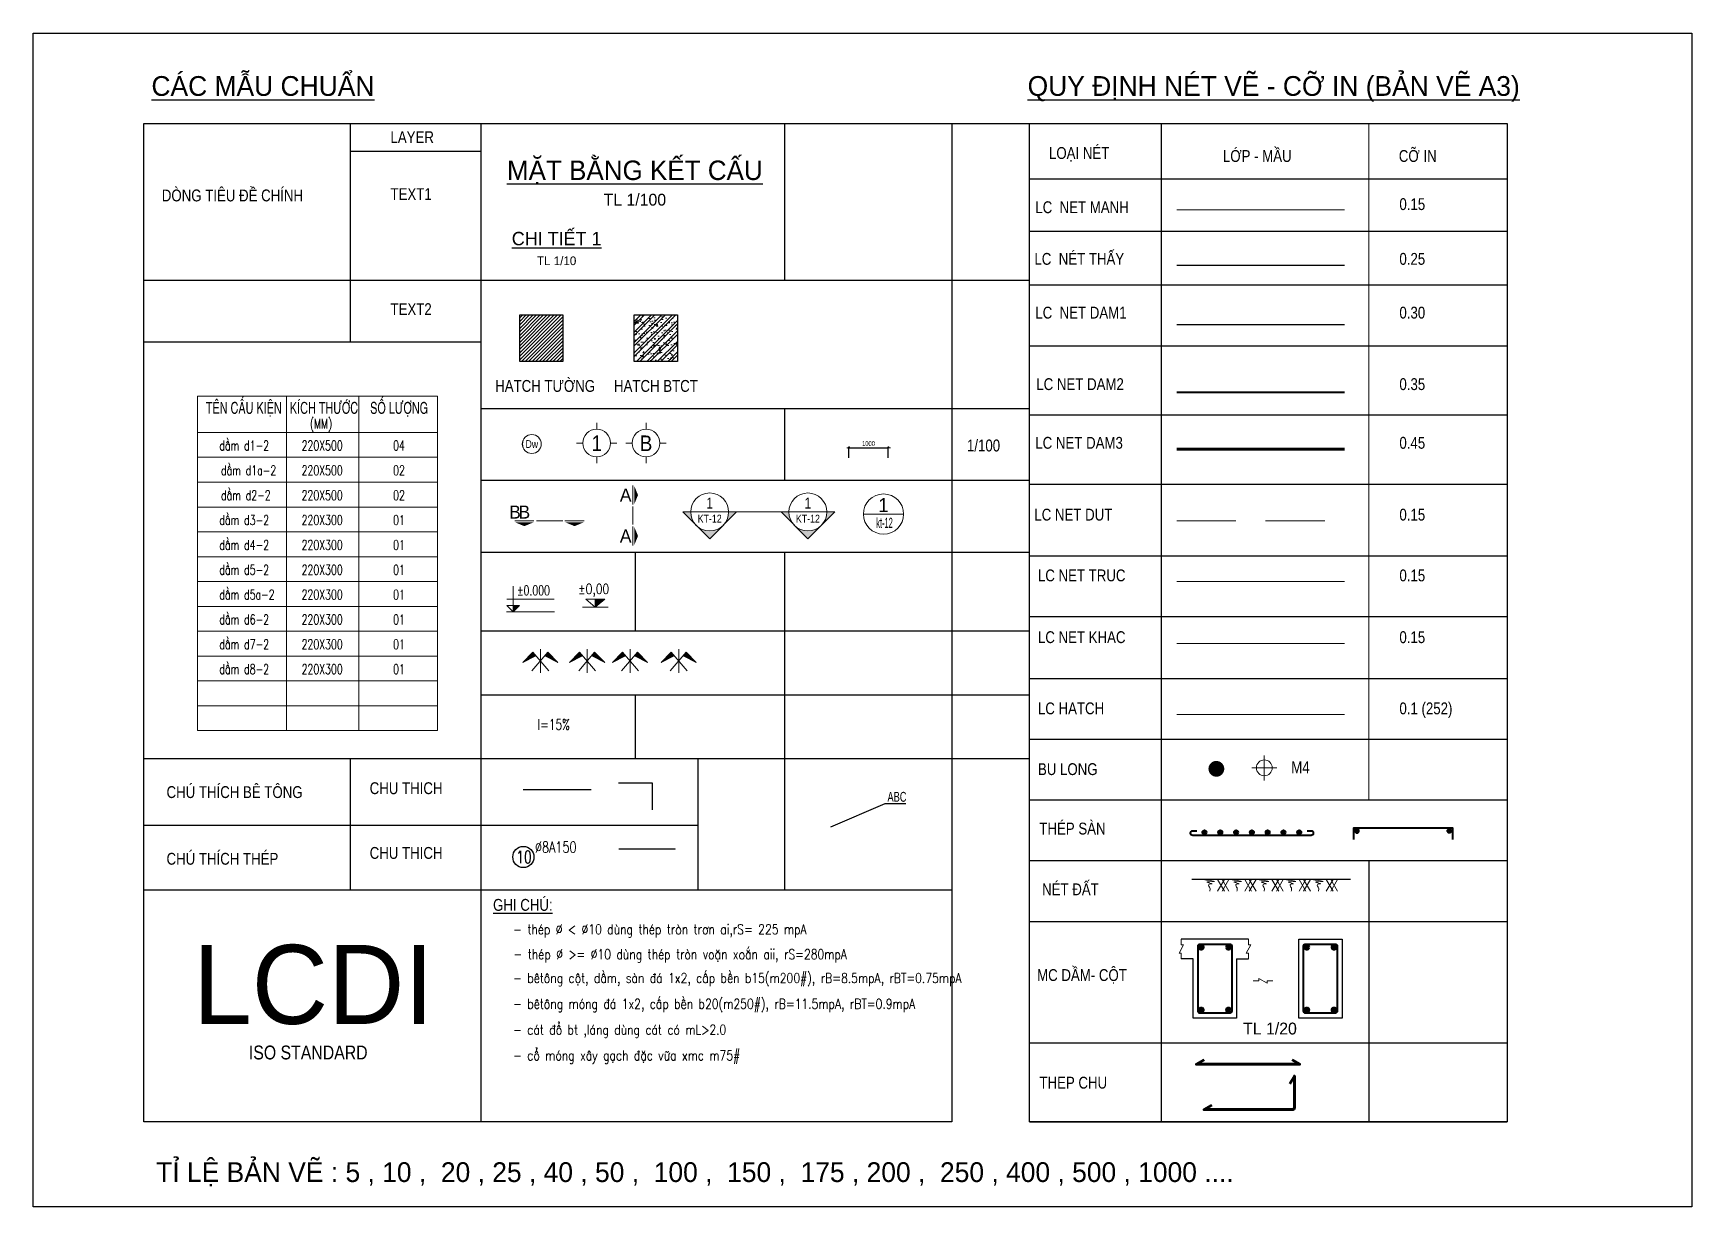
# Model space of a CAD drawing. Header units: millimetres. Extents: x 105214 to 359741, y -482084 to -322745.
# Drawn here: x 105214 to 147214, y -357456 to -327756 of the extents above; entities that cross this region are included whole.
import ezdxf
from ezdxf.enums import TextEntityAlignment as Align

# ---------------------------------------------------------------- set-up
doc = ezdxf.new("R2010")
doc.units = ezdxf.units.MM
doc.header["$LTSCALE"] = 20
doc.header["$MEASUREMENT"] = 0
doc.header["$PDMODE"] = 32
for name, pattern in [('ACAD_ISO07W100', [3, 0, -3]), ('CENTERX2', [4, 2.5, -0.5, 0.5, -0.5]), ('DASHDOT', [1, 0.5, -0.25, 0, -0.25]), ('HIDDEN', [0.375, 0.25, -0.125])]:
    doc.linetypes.add(name, pattern=pattern)
doc.layers.get('Defpoints').update_dxf_attribs({"color": 1})
for name, color, linetype, lineweight in [('A-WIPEOUT', 254, 'ACAD_ISO07W100', 0), ('LC Dim', 8, 'Continuous', 18), ('LC Hatch', 252, 'Continuous', 9), ('LC Hatch @ 1', 252, 'Continuous', 9), ('LC ISO', 153, 'Continuous', 13), ('LC Khac', 4, 'Continuous', 9), ('LC MANH DUT', 35, 'HIDDEN', 5), ('LC Net dam 1', 30, 'Continuous', 30), ('LC Net dam2', 6, 'Continuous', 40), ('LC Net dam3', 1, 'Continuous', 60), ('LC Net khuat', 4, 'HIDDEN', 13), ('LC Net manh', 16, 'Continuous', 5), ('LC Net thay', 7, 'Continuous', 25), ('LC Net truc', 8, 'DASHDOT', 13), ('LC Text1', 3, 'Continuous', 20), ('LC Text2', 7, 'Continuous', 25)]:
    doc.layers.add(name, color=color, linetype=linetype, lineweight=lineweight)
doc.styles.add('arial', font='arial.ttf', dxfattribs={"width": 0.8})
doc.styles.add('Brief text', font='VHHELS.TTF')
doc.styles.add('General text 2', font='arial.ttf')
doc.styles.add('HOATBIF', font='hoatbif.shx', dxfattribs={"width": 0.7})
doc.styles.add('LC 1', font='VHAVANB.TTF')
doc.styles.add('LC 2', font='VHARIALN.TTF', dxfattribs={"width": 0.7})
doc.styles.add('LC 3', font='vnsimli.shx', dxfattribs={"width": 0.75})
doc.styles.add('T1', font='Vnsimli.shx', dxfattribs={"width": 0.8})
doc.styles.add('T2', font='VHARIAL.TTF', dxfattribs={"width": 0.8})
doc.styles.add('text', font='hoatbif.shx', dxfattribs={"width": 0.7})
doc.styles.add('text1', font='VHHELS.TTF', dxfattribs={"width": 0.7, "height": 300})
doc.dimstyles.new('1-100(1-50)', dxfattribs={"dimscale": 50, "dimtxt": 2.5, "dimasz": 0.35, "dimexe": 0.5, "dimexo": 0, "dimgap": 0.8, "dimtad": 1, "dimdec": 0, "dimzin": 0, "dimdsep": 46, "dimtxsty": 'HOATBIF', "dimblk1": 'DOT', "dimblk2": 'DOT', "dimsah": 1, "dimcen": -1, "dimdle": 1, "dimclrd": 256, "dimclre": 256, "dimclrt": 4, "dimadec": 3, "dimazin": 2, "dimtfac": 0.333333, "dimtdec": 0, "dimtix": 1, "dimtmove": 2, "dimatfit": 3, "dimldrblk": 'DOT', "dimfxl": 1, "dimtvp": 0.833333, "dimtolj": 1, "dimtzin": 0, "dimarcsym": 0})

# ---------------------------------------------------------------- blocks, each defined once
blk = doc.blocks.new('CT')
at = {"layer": 'LC Khac'}
blk.add_hatch(color=252, dxfattribs=at).paths.add_polyline_path([(3.25, 1.6), (1.64, 1.6), (1.64, 0)])
at = {"layer": 'LC Khac', "color": 9, "ltscale": 50}
for p, q in [((12.09, 0), (0, 0)), ((0.05, 3.14), (12, 3.14))]:
    blk.add_line(p, q, dxfattribs=at)
for points in [[(1.64, 6.43), (1.64, 0)], [(1.64, 0), (0.03, 1.6), (1.64, 1.6)], [(1.64, 0), (3.25, 1.6), (1.64, 1.6)]]:
    blk.add_lwpolyline(points, dxfattribs=at)
at = {"layer": 'LC Khac', "color": 3, "style": 'LC 3', "width": 0.75}
blk.add_attdef('CT', (1.91, 3.5), '', height=2.2, dxfattribs=at)
blk = doc.blocks.new('DXicon')
at = {"layer": 'LC Hatch', "ltscale": 50}
for points in [[(-1.15, 4.39), (-1.9, 5.26), (-4.45, 2.69)], [(4.45, 2.69), (1.9, 5.26), (1.15, 4.39)]]:
    blk.add_hatch(color=252, dxfattribs=at).paths.add_polyline_path(points)
at = {"layer": 'LC Net manh', "color": 8, "ltscale": 50}
for p, q in [((-1.9, 5.26), (-4.45, 2.69)), ((-4.45, 2.69), (-1.15, 4.39)), ((-2.13, 0.57), (1.9, 5.26)), ((2.13, 0.57), (-1.9, 5.26)), ((0, 0.04), (0, 6.04)), ((4.45, 2.69), (1.15, 4.39)), ((1.9, 5.26), (4.45, 2.69))]:
    blk.add_line(p, q, dxfattribs=at)
blk = doc.blocks.new('DOT')
at = {"layer": 'LC Dim'}
blk.add_line((-3, 0), (3, 0), dxfattribs=at)
at = {"layer": 'LC Dim', "color": 4}
blk.add_line((-1, -1), (1, 1), dxfattribs=at)
blk.add_lwpolyline([(0.5, 1), (-1, -0.5), (-0.5, -1), (1, 0.5)], close=True, dxfattribs=at)
blk = doc.blocks.new('thep tron 2')
at = {"layer": 'LC Net dam2'}
for p, q in [((-0.5, 0.5), (0.5, 0.5)), ((0.35, 0.85), (-0.35, 0.15)), ((-0.35, 0.85), (0.35, 0.15)), ((0, 1), (0, 0))]:
    blk.add_line(p, q, dxfattribs=at)
blk.add_circle((0, 0.5), 0.5, dxfattribs=at)
blk = doc.blocks.new('theptron1')
at = {"layer": 'LC Net dam3'}
for p, q in [((-0.5, 0), (0.5, 0)), ((-0.35, 0.35), (0.35, -0.35)), ((0.35, 0.35), (-0.35, -0.35)), ((0, 0.5), (0, -0.5))]:
    blk.add_line(p, q, dxfattribs=at)
blk.add_circle((0, 0), 0.5, dxfattribs=at)
blk = doc.blocks.new('mat dat')
at = {"layer": 'LC Net manh'}
for p, q in [((2, 0), (3.73, -3)), ((3.73, 0), (2, -3)), ((3.15, 0), (4.88, -3)), ((4.88, 0), (3.15, -3))]:
    blk.add_line(p, q, dxfattribs=at)
blk.add_spline([(0, 0), (-1.21, -0.12), (1.21, -0.52), (-0.75, -0.75), (0.58, -1.1), (-0.23, -1.33), (0.06, -2.19), (0, -3)], degree=3, dxfattribs=at)
blk = doc.blocks.new('bu lon')
at = {"layer": 'LC Khac', "color": 9}
for p, q in [((0.79, 0), (-0.79, 0)), ((0, -0.79), (0, 0.79))]:
    blk.add_line(p, q, dxfattribs=at)
at = {"layer": 'LC Khac', "color": 7}
blk.add_circle((0, 0), 0.5, dxfattribs=at)
blk = doc.blocks.new('TTRUC')
at = {"layer": 'LC ISO'}
for p, q in [((0, 6.95), (0, 10.13)), ((-6.95, 0), (-10.13, 0)), ((6.95, 0), (10.13, 0)), ((0, -6.95), (0, -10.13))]:
    blk.add_line(p, q, dxfattribs=at)
at = {"layer": 'LC Net manh'}
blk.add_circle((0, 0), 6.95, dxfattribs=at)
blk = doc.blocks.new('TIEUDE1')
at = {"layer": 'LC Text2', "color": 7, "style": 'LC 1'}
blk.add_attdef('TIªU§Ò', text='', height=5, dxfattribs=at).set_placement((0, 0), align=Align.BOTTOM_CENTER)
blk.add_attdef('TL', text='', height=3, dxfattribs=at).set_placement((0, -2), align=Align.TOP_CENTER)
blk = doc.blocks.new('TIEUDE2')
at = {"layer": 'LC Text2', "color": 7, "style": 'LC 1'}
blk.add_attdef('%%UTIªU§Ò', text='', height=3.5, dxfattribs=at).set_placement((0, 0), align=Align.BOTTOM_CENTER)
blk.add_attdef('TL', text='', height=2.2, dxfattribs=at).set_placement((0, -1.8), align=Align.TOP_CENTER)
blk = doc.blocks.new('*D21')
at = {"layer": 'Defpoints', "color": 0, "ltscale": 500, "transparency": 16777216}
for p in [(125866, -338498), (126866, -338245), (126866, -338498)]:
    blk.add_point(p, dxfattribs=at)
at = {"layer": 'LC Dim', "lineweight": -2, "ltscale": 500, "transparency": 16777216}
for p, q in [((125866, -338498), (125866, -338220)), ((125884, -338245), (126849, -338245)), ((126866, -338498), (126866, -338220))]:
    blk.add_line(p, q, dxfattribs=at)
at = {"layer": 'LC Dim', "lineweight": -2, "ltscale": 500, "transparency": 16777216, "xscale": 17.5, "yscale": 17.5, "zscale": 17.5, "rotation": 180}
blk.add_blockref('DOT', (125866, -338245), dxfattribs=at)
at = {"layer": 'LC Dim', "lineweight": -2, "ltscale": 500, "transparency": 16777216, "xscale": 17.5, "yscale": 17.5, "zscale": 17.5}
blk.add_blockref('DOT', (126866, -338245), dxfattribs=at)
at = {"layer": 'LC Dim', "color": 4, "ltscale": 500, "transparency": 16777216, "insert": (126366, -338142), "char_height": 125, "attachment_point": 5, "style": 'HOATBIF'}
blk.add_mtext('\\A1;1000', dxfattribs=at)
blk = doc.blocks.new('_Dot')
at = {"color": 0, "linetype": 'ByBlock', "lineweight": -2}
blk.add_line((-0.5, 0), (-1, 0), dxfattribs=at)
at = {"color": 0, "linetype": 'ByBlock', "const_width": 0.5}
blk.add_lwpolyline([(-0.25, 0, 1), (0.25, 0, 1)], format="xyb", close=True, dxfattribs=at)
blk = doc.blocks.new('trich CT')
at = {"layer": 'LC ISO'}
blk.add_line((-500, 0), (500, 0), dxfattribs=at)
blk.add_circle((0, 0), 500, dxfattribs=at)
at = {"layer": 'LC Text1', "style": 'text1'}
blk.add_attdef('T', text='', height=350, dxfattribs=at).set_placement((0, 223), align=Align.MIDDLE_CENTER)
at = {"layer": 'LC Text1', "linetype": 'ByBlock', "style": 'text', "width": 0.7}
blk.add_attdef('KT', text='', height=250, dxfattribs=at).set_placement((0, -217), align=Align.MIDDLE_CENTER)
blk = doc.blocks.new('*U20')
at = {"layer": 'LC ISO'}
h = blk.add_hatch(color=256, dxfattribs=at)
h.paths.add_polyline_path([(0, -8.49), (4.24, -4.24, -0.198912), (0, -6, -0.198912), (-4.24, -4.24)])
h.paths.add_polyline_path([(8.49, 0), (6, 0, -0.198912), (4.24, -4.24)])
h.paths.add_polyline_path([(-4.24, -4.24, -0.198912), (-6, 0), (-8.49, 0)])
h = blk.add_hatch(color=256, dxfattribs=at)
h.paths.add_polyline_path([(31.08, -8.49), (35.32, -4.24, -0.198912), (31.08, -6, -0.198912), (26.84, -4.24)])
h.paths.add_polyline_path([(39.57, 0), (37.08, 0, -0.198912), (35.32, -4.24)])
h.paths.add_polyline_path([(26.84, -4.24, -0.198912), (25.08, 0), (22.59, 0)])
for p, q in [((-6, 0), (6, 0)), ((25.08, 0), (37.08, 0))]:
    blk.add_line(p, q, dxfattribs=at)
for points in [[(6, 0), (8.49, 0), (0, -8.49), (-8.49, 0), (-6, 0)], [(37.08, 0), (39.57, 0), (31.08, -8.49), (22.59, 0), (25.08, 0)]]:
    blk.add_lwpolyline(points, dxfattribs=at)
for centre in [(0, 0), (31.08, 0)]:
    blk.add_circle(centre, 6, dxfattribs=at)
at = {"layer": 'LC MANH DUT', "linetype": 'HIDDEN', "ltscale": 300}
blk.add_line((6, 0), (25.08, 0), dxfattribs=at)
at = {"layer": 'LC Text1', "style": 'Brief text', "width": 0.8, "flags": 8}
for tag, p in [('VIEW-NUMBER2', (0, 52)), ('VIEW-NUMBER1', (0, 0))]:
    blk.add_attdef(tag, text='', height=3.5, dxfattribs=at).set_placement(p, align=Align.BOTTOM_CENTER)
at = {"layer": 'LC Text1', "style": 'arial', "width": 0.8, "flags": 8}
for tag, p in [('SHEET-NUMBER2', (0, 51.13)), ('SHEET-NUMBER1', (0, -0.87))]:
    blk.add_attdef(tag, text='', height=2.5, dxfattribs=at).set_placement(p, align=Align.TOP_CENTER)
blk = doc.blocks.new('Caodo1')
at = {"layer": 'LC Text1'}
blk.add_hatch(color=256, dxfattribs=at).paths.add_polyline_path([(0, 200), (0, 0), (243, 200)])
for p, q in [((324, 0), (-324, 0)), ((0, 0), (0, 200))]:
    blk.add_line(p, q, dxfattribs=at)
blk.add_lwpolyline([(-243, 200), (243, 200), (0, 0), (0, 0)], close=True, dxfattribs=at)
at = {"layer": 'LC Text1', "style": 'T1', "width": 0.8}
blk.add_attdef('%%P0,00', text='', height=250, dxfattribs=at).set_placement((-39, 460), align=Align.MIDDLE_CENTER)
blk = doc.blocks.new('*U14')
at = {"layer": 'A-WIPEOUT'}
blk.add_lwpolyline([(0, 4.25), (-2.5, 3.44), (-4.04, 1.31), (-4.04, -1.31), (-2.5, -3.44), (0, -4.25), (2.5, -3.44), (4.04, -1.31), (4.04, 1.31), (2.5, 3.44)], close=True, dxfattribs=at)
at = {"layer": 'LC Text1', "style": 'General text 2', "width": 0.8, "flags": 8}
blk.add_attdef('SYMBOL', text='', height=3.5, dxfattribs=at).set_placement((0, 0), align=Align.MIDDLE_CENTER)
blk.add_wipeout([(0, 4.25), (-2.5, 3.44), (-4.04, 1.31), (-4.04, -1.31), (-2.5, -3.44), (0, -4.25), (2.5, -3.44), (4.04, -1.31), (4.04, 1.31), (2.5, 3.44)]).dxf.layer = 'A-WIPEOUT'
at = {"layer": 'LC ISO'}
blk.add_circle((0, 0), 4.25, dxfattribs=at)
blk = doc.blocks.new('matcatdoc')
at = {"layer": 'LC Khac', "color": 1, "ltscale": 2}
for p, q in [((0, 485), (0, 0)), ((0, -550), (0, -1036))]:
    blk.add_line(p, q, dxfattribs=at)
for points in [[(134, 243, 0, 471, 0), (37, 243, 275, 275, 0)], [(134, -793, 0, 471, 0), (37, -793, 275, 275, 0)]]:
    blk.add_lwpolyline(points, format="xyseb", dxfattribs=at)
at = {"layer": 'LC MANH DUT', "ltscale": 200}
blk.add_line((0, -49), (0, -506), dxfattribs=at)
at = {"ltscale": 2, "style": 'LC 1'}
for p in [(-179, 243), (-179, -793)]:
    blk.add_attdef('LC', text='', height=330, dxfattribs=at).set_placement(p, align=Align.MIDDLE_CENTER)
blk = doc.blocks.new('*U19')
at = {"layer": 'LC Khac', "color": 1, "ltscale": 2}
for p, q in [((0, 0), (-485, 0)), ((1271, 0), (785, 0))]:
    blk.add_line(p, q, dxfattribs=at)
for points in [[(-243, -134, 0, 471, 0), (-243, -37, 275, 275, 0)], [(1028, -134, 0, 471, 0), (1028, -37, 275, 275, 0)]]:
    blk.add_lwpolyline(points, format="xyseb", dxfattribs=at)
at = {"layer": 'LC MANH DUT', "ltscale": 300}
blk.add_line((66, 0), (732, 0), dxfattribs=at)
at = {"ltscale": 2, "style": 'LC 1'}
for p in [(-243, 222), (1028, 222)]:
    blk.add_attdef('LC', text='', height=330, dxfattribs=at).set_placement(p, align=Align.MIDDLE_CENTER)

msp = doc.modelspace()

# ---------------------------------------------------------------- hatches: boundary and pattern name
at = {"layer": 'LC Hatch @ 1', "ltscale": 2}
h = msp.add_hatch(dxfattribs=at)
h.set_pattern_fill('ANSI31', color=256, scale=500)
h.set_pattern_definition([(45, (117509.005, -273819.83), (-44.194174, 44.194174), [])])
h.paths.add_polyline_path([(118622.7, -336062.2), (118622.7, -334884.9), (117532.8, -334884.9), (117532.8, -336062.2)])
h = msp.add_hatch(dxfattribs=at)
h.set_pattern_fill('BTCT', color=256, scale=50)
h.set_pattern_definition([(50, (118029.5, -273819.83), (358.6301, -31.376), [37.5, -412.5]), (355, (118029.5, -273819.83), (-69.3757, 376.096), [30, -330]), (100.4514, (118059.4, -273822.45), (289.2547, 344.7198), [31.87, -350.571]), (46.1842, (118029.5, -273719.83), (533.6205, -82.7595), [56.25, -618.75]), (96.6356, (118074, -273726.73), (467.3314, 487.059), [47.805, -525.8565]), (351.1842, (118029.5, -273719.83), (467.331, 487.0593), [45, -495]), (21, (118079.5, -273744.83), (298.4535, -201.3094), [37.5, -412.5]), (326, (118079.5, -273744.83), (121.6577, 362.575), [30, -330]), (71.4514, (118104.38, -273761.6), (420.1113, 161.2652), [31.87, -350.571]), (37.5, (118029.5, -273819.83), (6.07993, 166.44693), [0, -326, 0, -335, 0, -331.25]), (7.5, (118029.5, -273819.83), (131.53477, 197.20586), [0, -191, 0, -318.5, 0, -126.25]), (327.5, (117918, -273819.83), (266.91122, -11.27744), [0, -125, 0, -390, 0, -517.5]), (317.5, (117868, -273819.83), (291.5931, 50.0525), [0, -162.5, 0, -259, 0, -367.5]), (45, (118029.5, -273819.83), (-132.5825, 132.5825), []), (45, (118117.9, -273819.83), (-132.5825, 132.5825), [])])
h.paths.add_polyline_path([(121525.9, -334884.9), (120436, -334884.9), (120436, -336062.2), (121525.9, -336062.2)])

# ---------------------------------------------------------------- linework, layer by layer
at = {"layer": 'Defpoints', "ltscale": 0.2, "elevation": 5.9}
msp.add_lwpolyline([(105213.6, -327756.1), (147213.6, -327756.1), (147213.6, -357456.1), (105213.6, -357456.1)], close=True, dxfattribs=at)
at = {"layer": 'LC Hatch'}
for p, q in [((139035.9, -330040.6, 5.9), (139035.9, -347158.3, 5.9)), ((134168.9, -345000.4, 5.9), (138421, -345000.4, 5.9))]:
    msp.add_line(p, q, dxfattribs=at)
at = {"layer": 'LC Hatch', "const_width": 200, "elevation": 5.9}
for points in [[(135074.3, -346372, -0.4142136), (135174.3, -346272)], [(135074.3, -346372, 0.4142136), (135174.3, -346472)], [(135274.3, -346373.3, 0.4142136), (135174.3, -346273.3)], [(135274.3, -346372, -0.4142136), (135174.3, -346472)]]:
    msp.add_lwpolyline(points, format="xyb", dxfattribs=at)
at = {"layer": 'LC Khac', "ltscale": 0.5}
msp.add_line((134168.9, -343198.4, 5.9), (138421, -343198.4, 5.9), dxfattribs=at)
at = {"layer": 'LC Net dam 1'}
msp.add_line((134168.9, -335126.9, 5.9), (138421, -335126.9, 5.9), dxfattribs=at)
at = {"layer": 'LC Net dam2', "ltscale": 5}
msp.add_line((138421, -336847.2, 5.9), (134168.9, -336847.2, 5.9), dxfattribs=at)
at = {"layer": 'LC Net dam2', "elevation": 5.9}
msp.add_lwpolyline([(137472.6, -347938.6), (137572.6, -347938.6, -0.4142136), (137629.4, -347995.4), (137629.4, -348001.7, -0.4142136), (137572.6, -348058.6), (136075.4, -348058.5), (134578.2, -348058.6, -0.4142136), (134521.3, -348001.7), (134521.3, -347995.4, -0.4142136), (134578.2, -347938.6), (134678.2, -347938.6)], format="xyb", dxfattribs=at)
msp.add_lwpolyline([(138655, -348162.5), (138655, -347862.5), (141155, -347862.5), (141155, -348162.5)], dxfattribs=at)
for points in [[(134711.6, -352506.7), (134711.6, -350856.7, -0.4142136), (134761.6, -350806.7), (135511.6, -350806.7, -0.4142136), (135561.6, -350856.7), (135561.6, -352506.7, -0.4142136), (135511.6, -352556.7), (134761.6, -352556.7, -0.4142136)], [(137383.8, -352506.7), (137383.8, -350856.7, -0.4142136), (137433.8, -350806.7), (138183.8, -350806.7, -0.4142136), (138233.8, -350856.7), (138233.8, -352506.7, -0.4142136), (138183.8, -352556.7), (137433.8, -352556.7, -0.4142136)]]:
    msp.add_lwpolyline(points, format="xyb", close=True, dxfattribs=at)
at = {"layer": 'LC Net dam3', "ltscale": 0.5}
msp.add_line((134168.9, -338280.2, 5.9), (138421, -338280.2, 5.9), dxfattribs=at)
at = {"layer": 'LC Net dam3', "ltscale": 5, "elevation": 5.9}
msp.add_lwpolyline([(134865.8, -353737.4), (134670.9, -353849.9), (137285.9, -353849.9), (137091.1, -353737.4)], dxfattribs=at)
at = {"layer": 'LC Net dam3', "elevation": 5.9}
msp.add_lwpolyline([(137037.8, -354342.4), (137150.3, -354147.6), (137150.3, -354946, -0.4142136), (137100.3, -354996), (134862.7, -354996), (135057.6, -354883.5)], format="xyb", dxfattribs=at)
at = {"layer": 'LC Net khuat', "ltscale": 300}
msp.add_line((134168.9, -340097.6, 5.9), (138421, -340097.6, 5.9), dxfattribs=at)
at = {"layer": 'LC Net manh'}
msp.add_line((134168.9, -332226.2, 5.9), (138421, -332226.2, 5.9), dxfattribs=at)
at = {"layer": 'LC Net manh', "elevation": 5.9}
for points in [[(134286.6, -351181.7), (134286.6, -351038.5), (134229.1, -351038.5), (134344.2, -350824.9), (134286.6, -350824.9), (134286.6, -350681.7)], [(135986.6, -351181.7), (135986.6, -351038.5), (135929.1, -351038.5), (136044.2, -350824.9), (135986.6, -350824.9), (135986.6, -350681.7)], [(136107, -351737.5), (136250.2, -351737.5), (136250.2, -351679.9), (136463.8, -351795.1), (136463.8, -351737.5), (136607, -351737.5)]]:
    msp.add_lwpolyline(points, dxfattribs=at)
at = {"layer": 'LC Net thay'}
for p, q in [((113237, -330040.6, 5.9), (113237, -335569.4, 5.9)), ((116550.5, -330040.6, 5.9), (116550.5, -355307.7, 5.9)), ((124240.7, -330040.6, 5.9), (124240.7, -334003.3, 5.9)), ((128472.2, -330040.6, 5.9), (130443.4, -330040.6, 5.9)), ((133772.9, -330040.6, 5.9), (133772.9, -355307.7, 5.9)), ((116550.5, -330751, 5.9), (113237, -330751, 5.9)), ((130443.4, -331442, 5.9), (142540.3, -331442, 5.9)), ((130443.4, -332765.2, 5.9), (142540.3, -332765.2, 5.9)), ((134168.9, -333625.2, 5.9), (138421, -333625.2, 5.9)), ((108018.6, -334003.3, 5.9), (124240.7, -334003.3, 5.9)), ((108018.6, -334003.3, 5.9), (130443.4, -334003.3, 5.9)), ((130443.4, -334120.8, 5.9), (142540.3, -334120.8, 5.9)), ((108018.6, -335569.4, 5.9), (116550.5, -335569.4, 5.9)), ((130443.4, -335665.9, 5.9), (142540.3, -335665.9, 5.9)), ((116550.5, -337250.7, 5.9), (130443.4, -337250.7, 5.9)), ((124240.7, -337250.7, 5.9), (124240.7, -339068.1, 5.9)), ((130443.4, -337415.3, 5.9), (142540.3, -337415.3, 5.9)), ((116550.5, -339068.1, 5.9), (130443.4, -339068.1, 5.9)), ((130443.4, -339164.6, 5.9), (142540.3, -339164.6, 5.9)), ((116550.5, -340885.5, 5.9), (130443.4, -340885.5, 5.9)), ((120458.1, -340885.5, 5.9), (120458.1, -342877, 5.9)), ((124240.7, -340885.5, 5.9), (124240.7, -349436.9, 5.9)), ((130443.4, -340982, 5.9), (142540.3, -340982, 5.9)), ((130443.4, -342519.7, 5.9), (142540.3, -342519.7, 5.9)), ((116550.5, -342877, 5.9), (130443.4, -342877, 5.9)), ((130443.4, -344082.9, 5.9), (142540.3, -344082.9, 5.9)), ((116550.5, -344497, 5.9), (124240.7, -344497, 5.9)), ((116550.5, -344497, 5.9), (130443.4, -344497, 5.9)), ((120458.1, -344497, 5.9), (120458.1, -346108, 5.9)), ((130443.4, -345620.6, 5.9), (142540.3, -345620.6, 5.9)), ((108018.6, -346108, 5.9), (130443.4, -346108, 5.9)), ((113237, -346108, 5.9), (113237, -349436.9, 5.9)), ((122051.6, -349436.9, 5.9), (122051.6, -346108, 5.9)), ((130443.4, -347158.3, 5.9), (142540.3, -347158.3, 5.9)), ((108018.6, -347799.1, 5.9), (122051.6, -347799.1, 5.9)), ((130443.4, -348695.9, 5.9), (142540.3, -348695.9, 5.9)), ((139035.9, -348695.9, 5.9), (139035.9, -355307.7, 5.9)), ((108018.6, -349436.9, 5.9), (128472.2, -349436.9, 5.9)), ((108018.6, -349436.9, 5.9), (128472.2, -349436.9, 5.9)), ((138570.3, -349169, 5.9), (134550.3, -349169, 5.9)), ((130443.4, -350233.6, 5.9), (142540.3, -350233.6, 5.9)), ((135986.6, -350681.7, 5.9), (134286.6, -350681.7, 5.9)), ((134586.6, -351181.7, 5.9), (134286.6, -351181.7, 5.9)), ((135686.6, -351181.7, 5.9), (135986.6, -351181.7, 5.9)), ((130443.4, -353309, 5.9), (142540.3, -353309, 5.9)), ((130443.4, -355307.7, 5.9), (142540.3, -355307.7, 5.9))]:
    msp.add_line(p, q, dxfattribs=at)
at = {"layer": 'LC Net thay', "elevation": 5.9}
for points in [[(108018.6, -330040.6), (128472.2, -330040.6), (128472.2, -355307.7), (108018.6, -355307.7)], [(130443.4, -330040.6), (142540.3, -330040.6), (142540.3, -355307.7), (130443.4, -355307.7)], [(137258.8, -350681.7), (138358.8, -350681.7), (138358.8, -352681.7), (137258.8, -352681.7)]]:
    msp.add_lwpolyline(points, close=True, dxfattribs=at)
msp.add_lwpolyline([(135686.6, -351181.7), (135686.6, -352681.7), (134586.6, -352681.7), (134586.6, -351181.7)], dxfattribs=at)
at = {"layer": 'LC Net truc', "linetype": 'CENTERX2', "ltscale": 200}
msp.add_line((134168.9, -341635.3, 5.9), (138421, -341635.3, 5.9), dxfattribs=at)
at = {"layer": 'LC Text2', "ltscale": 2, "elevation": 5.9}
for points in [[(117532.8, -334884.9), (118622.7, -334884.9), (118622.7, -336062.2), (117532.8, -336062.2)], [(120436, -334884.9), (121525.9, -334884.9), (121525.9, -336062.2), (120436, -336062.2)]]:
    msp.add_lwpolyline(points, close=True, dxfattribs=at)
at = {"layer": 'LC Text2', "ltscale": 100}
msp.add_circle((117626.5, -348603.4, 5.9), 267.5, dxfattribs=at)

# ---------------------------------------------------------------- block references
ref = msp.add_blockref('matcatdoc', (120395.4, -339687.1, 5.9))
ref.add_attrib('LC', 'A', dxfattribs={"ltscale": 2, "height": 330, "style": 'LC 1'}).set_placement((120216.9, -340479.9, 5.9), align=Align.MIDDLE_CENTER)
ref.add_attrib('LC', 'A', dxfattribs={"ltscale": 2, "height": 330, "style": 'LC 1'}).set_placement((120216.9, -339444.4, 5.9), align=Align.MIDDLE_CENTER)
ref = msp.add_blockref('*U19', (117893.7, -340096.8, 5.9))
ref.add_attrib('LC', 'B', dxfattribs={"ltscale": 2, "height": 330, "style": 'LC 1'}).set_placement((117414.2, -339874.6, 5.9), align=Align.MIDDLE_CENTER)
ref.add_attrib('LC', 'B', dxfattribs={"ltscale": 2, "height": 330, "style": 'LC 1'}).set_placement((117650.9, -339874.6, 5.9), align=Align.MIDDLE_CENTER)
at = {"layer": 'LC Dim'}
for p, xscale, yscale, zscale in [((134791.6, -350886.7, 5.9), 100.0000000001443, 100.0000000001443, 100.0000000001443), ((135481.6, -350886.7, 5.9), -100.0000000001443, 100.0000000000638, 100.0000000000062), ((137463.8, -350886.7, 5.9), 100.0000000001443, 100.0000000001443, 100.0000000001443), ((138153.8, -350886.7, 5.9), -100.0000000001443, 100.0000000000638, 100.0000000000062)]:
    msp.add_blockref('theptron1', p, dxfattribs=dict(at, xscale=xscale, yscale=yscale, zscale=zscale))
at = {"layer": 'LC Dim', "rotation": 180}
for p, xscale, yscale, zscale in [((134791.6, -352476.7, 5.9), -100.0000000001443, 100.0000000000638, 100.0000000000062), ((135481.6, -352476.7, 5.9), 100.0000000001443, 100.0000000001443, 100.0000000001443), ((137463.8, -352476.7, 5.9), -100.0000000001443, 100.0000000000638, 100.0000000000062), ((138153.8, -352476.7, 5.9), 100.0000000001443, 100.0000000001443, 100.0000000001443)]:
    msp.add_blockref('theptron1', p, dxfattribs=dict(at, xscale=xscale, yscale=yscale, zscale=zscale))
at = {"layer": 'LC Hatch', "xscale": 100.0000000001443, "yscale": 100.0000000001443, "zscale": 100.0000000001443}
for p in [(118056.6, -343948.4, 5.9), (119241.2, -343948.4, 5.9), (120326.6, -343948.4, 5.9), (121560.4, -343948.4, 5.9)]:
    msp.add_blockref('DXicon', p, dxfattribs=at)
at = {"layer": 'LC ISO', "xscale": 50.39220980097718, "yscale": 50.39220980097718, "zscale": 50.39220980097718}
for p in [(119483, -338128.8, 5.9), (120733.2, -338128.8, 5.9)]:
    msp.add_blockref('TTRUC', p, dxfattribs=at)
at = {"layer": 'LC ISO'}
ref = msp.add_blockref('*U20', (122344.2, -339872.1, 5.9), dxfattribs=dict(at, xscale=79.99999999998585, yscale=79.99999999998585, zscale=79.99999999998585))
ref.add_attrib('VIEW-NUMBER1', '1', dxfattribs={"layer": 'LC Text1', "height": 280, "style": 'Brief text', "width": 0.8}).set_placement((122344.2, -339872.1, 5.9), align=Align.BOTTOM_CENTER)
ref.add_attrib('SHEET-NUMBER1', 'KT-12', dxfattribs={"layer": 'LC Text1', "height": 200, "style": 'arial', "width": 0.8}).set_placement((122344.2, -339942, 5.9), align=Align.TOP_CENTER)
ref.add_attrib('VIEW-NUMBER2', '1', dxfattribs={"layer": 'LC Text1', "height": 280, "style": 'Brief text', "width": 0.8}).set_placement((124830.6, -339872.1, 5.9), align=Align.BOTTOM_CENTER)
ref.add_attrib('SHEET-NUMBER2', 'KT-12', dxfattribs={"layer": 'LC Text1', "height": 200, "style": 'arial', "width": 0.8}).set_placement((124830.6, -339942, 5.9), align=Align.TOP_CENTER)
at = {"layer": 'LC Khac'}
for name, p, xscale, yscale, zscale in [('bu lon', (136387, -346348.3, 5.9), 399.9999999995729, 399.9999999995729, 399.9999999995729), ('mat dat', (135005.9, -349169, 5.9), 100.0000000001443, 100.0000000001443, 100.0000000001443), ('mat dat', (135693.7, -349169, 5.9), 100.0000000001443, 100.0000000001443, 100.0000000001443), ('mat dat', (136381.4, -349169, 5.9), 100.0000000001443, 100.0000000001443, 100.0000000001443), ('mat dat', (137069.2, -349169, 5.9), 100.0000000001443, 100.0000000001443, 100.0000000001443), ('mat dat', (137757, -349169, 5.9), 100.0000000001443, 100.0000000001443, 100.0000000001443)]:
    msp.add_blockref(name, p, dxfattribs=dict(at, xscale=xscale, yscale=yscale, zscale=zscale))
at = {"layer": 'LC Net dam2', "xscale": 100.0000000001443, "yscale": 100.0000000001443, "zscale": 100.0000000001443}
for p in [(134873.1, -348028.6, 5.9), (135273.1, -348028.6, 5.9), (135673.1, -348028.6, 5.9), (136073.1, -348028.6, 5.9), (136473.1, -348028.6, 5.9), (136873.1, -348028.6, 5.9), (137273.1, -348028.6, 5.9)]:
    msp.add_blockref('thep tron 2', p, dxfattribs=at)
at = {"layer": 'LC Net dam2', "rotation": 180}
for p, xscale, yscale, zscale in [((138735, -347892.5, 5.9), -100.0000000001443, 100.0000000000638, 100.0000000000062), ((141075, -347892.5, 5.9), 100.0000000001443, 100.0000000001443, 100.0000000001443)]:
    msp.add_blockref('thep tron 2', p, dxfattribs=dict(at, xscale=xscale, yscale=yscale, zscale=zscale))
at = {"layer": 'LC Text1'}
ref = msp.add_blockref('CT', (117202.4, -342395.5, 5.9), dxfattribs=dict(at, xscale=100.0000000001443, yscale=100.0000000001443, zscale=100.0000000001443))
ref.add_attrib('CT', '%%P0.000', (117466.3, -341981.5, 5.9), dxfattribs={"color": 3, "height": 248.02, "style": 'LC 3', "width": 0.7})
ref = msp.add_blockref('Caodo1', (119447.2, -342277.8, 5.9), dxfattribs=at)
ref.add_attrib('%%P0,00', '%%p0,00', dxfattribs={"layer": 'LC Text2', "height": 250, "style": 'T1', "width": 0.8}).set_placement((119408.1, -341818.3, 5.9), align=Align.MIDDLE_CENTER)
at = {"layer": 'LC Text2'}
ref = msp.add_blockref('TIEUDE1', (120448.6, -331619.4, 5.9), dxfattribs=dict(at, xscale=100.0000000001756, yscale=100.0000000001756, zscale=100.0000000001756))
ref.add_attrib('TIªU§Ò', '%%UmÆt b»ng kÕt cÊu', dxfattribs={"color": 7, "height": 492.441, "style": 'LC 1'}).set_placement((120448.6, -331619.4, 5.9), align=Align.BOTTOM_CENTER)
ref.add_attrib('TL', 'TL 1/100', dxfattribs={"color": 7, "height": 300, "style": 'LC 1'}).set_placement((120448.6, -331819.4, 5.9), align=Align.TOP_CENTER)
ref = msp.add_blockref('TIEUDE2', (118468.3, -333225.6, 5.9), dxfattribs=dict(at, xscale=100.0000000001756, yscale=100.0000000001756, zscale=100.0000000001756))
ref.add_attrib('%%UTIªU§Ò', '%%Uchi tiÕt 1', dxfattribs={"color": 7, "height": 339.615, "style": 'LC 1'}).set_placement((118468.3, -333225.6, 5.9), align=Align.BOTTOM_CENTER)
ref.add_attrib('TL', 'TL 1/10', dxfattribs={"color": 7, "height": 220, "style": 'LC 1'}).set_placement((118468.3, -333405.6, 5.9), align=Align.TOP_CENTER)
ref = msp.add_blockref('trich CT', (126745.7, -339925.3, 5.9), dxfattribs=dict(at, xscale=1.018285714285861, yscale=1.018285714285861, zscale=1.018285714285861))
ref.add_attrib('T', '1', dxfattribs={"height": 356.4, "style": 'text1'}).set_placement((126745.7, -339698.6, 5.9), align=Align.MIDDLE_CENTER)
ref.add_attrib('KT', ' kt-12', dxfattribs={"linetype": 'ByBlock', "height": 254.57, "style": 'text', "width": 0.55}).set_placement((126745.7, -340146.6, 5.9), align=Align.MIDDLE_CENTER)

# ---------------------------------------------------------------- texts
at = {"color": 4, "ltscale": 2, "insert": (126845.6, -347208.8, 5.9), "char_height": 250, "attachment_point": 7, "style": 'HOATBIF'}
msp.add_mtext('\\A1;ABC', dxfattribs=at)
at = {"layer": 'LC Text1', "ltscale": 0.2, "style": 'LC 1', "width": 0.9}
for s, p in [('1', (119483, -338449.8, 5.9)), ('B', (120733.2, -338449.8, 5.9))]:
    msp.add_text(s, height=394.6, dxfattribs=at).set_placement(p, align=Align.BOTTOM_CENTER)
at = {"layer": 'LC Text1', "color": 3, "style": 'LC 3', "width": 0.8}
for s, p in [('- thÐp %%C < %%C10 dïng thÐp trßn tr¬n ai,rS= 225 mpA', (117367.2, -350558.4, 5.9)), ('- thÐp %%C >= %%C10 dïng thÐp trßn voÆn xo¾n aii, rS=280mpA', (117377.3, -351189.7, 5.9)), ('- bªt«ng cét, dÇm, sµn ®¸ 1x2, cÊp bÒn b15(m200#), rB=8.5mpA, rBT=0.75mpA', (117365.1, -351791.4, 5.9)), ('- bªt«ng mãng ®¸ 1x2, cÊp bÒn b20(m250#), rB=11.5mpA, rBT=0.9mpA', (117365.1, -352444.6, 5.9)), ('- c¸t ®æ bt ,l¸ng dïng c¸t cã mL>2.0', (117365.1, -353097.8, 5.9)), ('- cæ mãng x©y g¹ch ®Æc v÷a xmc m75#', (117365.1, -353751, 5.9))]:
    msp.add_text(s, height=250, dxfattribs=at).set_placement(p)
at = {"layer": 'LC Text2', "lineweight": -2}
for s, height, style, p in [('%%uc¸c mÉu chuÈn', 500, 'LC 1', (108208.3, -329342, 5.9)), ('%%Uquy ®Þnh nÐt vÏ - cì in (b¶n vÏ A3)', 500, 'LC 1', (130394.9, -329342, 5.9)), ('tl 1/20', 300, 'LC 1', (135851.4, -353095.1, 5.9)), ('iso standard', 350, 'LC 2', (110675.5, -353726, 5.9)), ('tØ lÖ b¶n vÏ : 5 , 10 ,  20 , 25 , 40 , 50 ,  100 ,  150 ,  175 , 200 ,  250 , 400 , 500 , 1000 ....', 500, 'LC 1', (108328.4, -356828.7, 5.9))]:
    msp.add_text(s, height=height, dxfattribs=dict(at, style=style)).set_placement(p)
at = {"layer": 'LC Text2', "style": 'T2', "width": 0.8}
for s, p in [('layer', (114262, -330536.8, 5.9)), ('lo¹i nÐt', (130936.1, -330938.9, 5.9)), ('Líp - mÇu', (135339.7, -331013.9, 5.9)), ('cì in', (139794.5, -331013.9, 5.9)), ('dßng tiªu ®Ò chÝnh', (108471.6, -332012.3, 5.9)), ('text1', (114262, -331978.3, 5.9)), ('LC  Net manh', (130590.5, -332310.5, 5.9)), ('0.15', (139809.5, -332231.6, 5.9)), ('LC  nÐt thÊy', (130567.4, -333617.4, 5.9)), ('0.25 ', (139809.5, -333617.4, 5.9)), ('text2', (114262, -334890, 5.9)), ('LC  Net dam1', (130590.5, -334977.9, 5.9)), ('0.30', (139809.5, -334977.9, 5.9)), ('HATCH T¦êNG', (116913.1, -336832.4, 5.9)), ('HATCH BTCT', (119921.1, -336832.4, 5.9)), ('LC Net dam2', (130614.8, -336787.4, 5.9)), ('0.35', (139809.5, -336787.4, 5.9)), ('1/100', (128859.3, -338340.1, 5.9)), ('LC Net dam3', (130590.1, -338272.4, 5.9)), ('0.45', (139809.5, -338272.4, 5.9)), ('LC Net dut', (130565.4, -340089.8, 5.9)), ('0.15', (139809.5, -340089.8, 5.9)), ('LC Net truc', (130656.4, -341627.5, 5.9)), ('0.15', (139809.5, -341627.5, 5.9)), ('LC Net khac', (130656.4, -343190.7, 5.9)), ('0.15', (139809.5, -343190.7, 5.9)), ('LC Hatch', (130656.4, -344992.7, 5.9)), ('0.1 (252)', (139809.5, -344992.7, 5.9)), ('bu long', (130657.3, -346530.4, 5.9)), ('m4', (137070, -346483.8, 5.9)), ('chó thÝch bª t«ng', (108590.6, -347111.4, 5.9)), ('chu thich', (113735, -347012.9, 5.9)), ('thÐp sµn', (130692.1, -348034.3, 5.9)), ('chó thÝch thÐp', (108590.6, -348798.9, 5.9)), ('chu thich', (113735, -348650.7, 5.9)), ('nÐt ®Êt', (130761.8, -349572, 5.9)), ('%%Ughi chó:', (116859.1, -349965.1, 5.9)), ('mc dÇm- cét', (130635.3, -351741.9, 5.9)), ('thep chu', (130694.5, -354464.2, 5.9))]:
    msp.add_text(s, height=300, dxfattribs=at).set_placement(p)
at = {"layer": 'LC Text2', "ltscale": 100, "style": 'LC 3', "width": 0.75}
msp.add_text('10', height=305.56, dxfattribs=at).set_placement((117641.6, -348603.4, 5.9), align=Align.MIDDLE_CENTER)
at = {"layer": 'LC Text2', "linetype": 'ByBlock', "style": 'LC 3', "width": 0.75}
msp.add_text('%%C8A150', height=277.78, dxfattribs=at).set_placement((117919.8, -348492.6, 5.9))
at = {"layer": 'LC Text2', "lineweight": -2, "style": 'LC 1'}
msp.add_text('LCDI', height=2000, dxfattribs=at).set_placement((112307.5, -351827.3, 5.9), align=Align.MIDDLE)

# ---------------------------------------------------------------- dimensions: what is measured, and where the dimension line sits
at = {"layer": 'LC Dim', "ltscale": 500}
dim = msp.add_linear_dim(base=(126866.3, -338244.5, 5.9), p1=(125866.3, -338497.7, 5.9), p2=(126866.3, -338497.7, 5.9), dimstyle='1-100(1-50)', dxfattribs=at)
dim.commit()
dim.dimension.update_dxf_attribs({"geometry": '*D21', "text_midpoint": (126366.3, -338142, 5.9)})

# ---------------------------------------------------------------- leaders
at = {"layer": 'LC Dim', "ltscale": 2}
for points in [[(119341.4, -346907.8, 5.9), (117620, -346907.8, 5.9)], [(120893, -347410.2, 5.9), (120893, -346735.1, 5.9), (120038.7, -346735.1, 5.9)], [(121473.5, -348403.8, 5.9), (120168, -348403.8, 5.9), (120046.5, -348403.8, 5.9)]]:
    msp.add_leader(points, dimstyle='1-100(1-50)', dxfattribs=at)
at = {"layer": 'LC Dim', "ltscale": 2, "annotation_type": 0, "has_hookline": 1, "hookline_direction": 0, "text_width": 466.7}
msp.add_leader([(125409.3, -347838.9, 5.9), (126788.1, -347248.8, 5.9), (126805.6, -347248.8, 5.9)], dimstyle='1-100(1-50)', override={"dimgap": 0.8, "dimtad": 1}, dxfattribs=at)

# ---------------------------------------------------------------- next in the draw order: block references
at = {"layer": 'LC Net manh'}
ref = msp.add_blockref('*U14', (117839.8, -338152.7, 5.9), dxfattribs=dict(at, xscale=56.47058823526914, yscale=56.47058823526914, zscale=56.47058823526914))
ref.add_attrib('SYMBOL', 'Dw', dxfattribs={"layer": 'LC Text1', "height": 197.65, "style": 'General text 2', "width": 0.8}).set_placement((117839.8, -338152.7, 5.9), align=Align.MIDDLE_CENTER)

# ---------------------------------------------------------------- next in the draw order: wipeouts: each hides what was drawn before it
at = {"ltscale": 500}
for points, layer in [([(117797.7, -345490.7), (117797.7, -345036.5), (118931.2, -345036.5), (118931.2, -344905.4), (119213.8, -345263.6), (118931.2, -345621.8), (118931.2, -345490.7)], 'LC Hatch'), ([(109376.9, -336939.8), (115451.3, -336939.8), (115451.3, -345405.4), (109376.9, -345405.4)], 'LC Net truc')]:
    msp.add_wipeout(points, dxfattribs=at).translate(0, 0, 5.9).dxf.layer = layer

# ---------------------------------------------------------------- next in the draw order: linework, layer by layer
at = {"layer": 'LC MANH DUT', "ltscale": 500, "elevation": 5.9}
for points in [[(109376.9, -336939.8), (111626.1, -336939.8), (111626.1, -337860.7), (109376.9, -337860.7)], [(111626.1, -336939.8), (113457.9, -336939.8), (113457.9, -337860.7), (111626.1, -337860.7)], [(113457.9, -336939.8), (115451.3, -336939.8), (115451.3, -337860.7), (113457.9, -337860.7)], [(109376.9, -337860.7), (111626.1, -337860.7), (111626.1, -338489.4), (109376.9, -338489.4)], [(111626.1, -337860.7), (113457.9, -337860.7), (113457.9, -338489.4), (111626.1, -338489.4)], [(113457.9, -337860.7), (115451.3, -337860.7), (115451.3, -338489.4), (113457.9, -338489.4)], [(109376.9, -338489.4), (111626.1, -338489.4), (111626.1, -339118.1), (109376.9, -339118.1)], [(111626.1, -338489.4), (113457.9, -338489.4), (113457.9, -339118.1), (111626.1, -339118.1)], [(113457.9, -338489.4), (115451.3, -338489.4), (115451.3, -339118.1), (113457.9, -339118.1)], [(109376.9, -339118.1), (111626.1, -339118.1), (111626.1, -339746.8), (109376.9, -339746.8)], [(111626.1, -339118.1), (113457.9, -339118.1), (113457.9, -339746.8), (111626.1, -339746.8)], [(113457.9, -339118.1), (115451.3, -339118.1), (115451.3, -339746.8), (113457.9, -339746.8)], [(109376.9, -339746.8), (111626.1, -339746.8), (111626.1, -340375.6), (109376.9, -340375.6)], [(111626.1, -339746.8), (113457.9, -339746.8), (113457.9, -340375.6), (111626.1, -340375.6)], [(113457.9, -339746.8), (115451.3, -339746.8), (115451.3, -340375.6), (113457.9, -340375.6)], [(109376.9, -340375.6), (111626.1, -340375.6), (111626.1, -341004.3), (109376.9, -341004.3)], [(111626.1, -340375.6), (113457.9, -340375.6), (113457.9, -341004.3), (111626.1, -341004.3)], [(113457.9, -340375.6), (115451.3, -340375.6), (115451.3, -341004.3), (113457.9, -341004.3)], [(109376.9, -341004.3), (111626.1, -341004.3), (111626.1, -341633), (109376.9, -341633)], [(111626.1, -341004.3), (113457.9, -341004.3), (113457.9, -341633), (111626.1, -341633)], [(113457.9, -341004.3), (115451.3, -341004.3), (115451.3, -341633), (113457.9, -341633)], [(109376.9, -341633), (111626.1, -341633), (111626.1, -342261.7), (109376.9, -342261.7)], [(111626.1, -341633), (113457.9, -341633), (113457.9, -342261.7), (111626.1, -342261.7)], [(113457.9, -341633), (115451.3, -341633), (115451.3, -342261.7), (113457.9, -342261.7)], [(109376.9, -342261.7), (111626.1, -342261.7), (111626.1, -342890.5), (109376.9, -342890.5)], [(111626.1, -342261.7), (113457.9, -342261.7), (113457.9, -342890.5), (111626.1, -342890.5)], [(113457.9, -342261.7), (115451.3, -342261.7), (115451.3, -342890.5), (113457.9, -342890.5)], [(109376.9, -342890.5), (111626.1, -342890.5), (111626.1, -343519.2), (109376.9, -343519.2)], [(111626.1, -342890.5), (113457.9, -342890.5), (113457.9, -343519.2), (111626.1, -343519.2)], [(113457.9, -342890.5), (115451.3, -342890.5), (115451.3, -343519.2), (113457.9, -343519.2)], [(109376.9, -343519.2), (111626.1, -343519.2), (111626.1, -344147.9), (109376.9, -344147.9)], [(111626.1, -343519.2), (113457.9, -343519.2), (113457.9, -344147.9), (111626.1, -344147.9)], [(113457.9, -343519.2), (115451.3, -343519.2), (115451.3, -344147.9), (113457.9, -344147.9)], [(109376.9, -344147.9), (111626.1, -344147.9), (111626.1, -344776.6), (109376.9, -344776.6)], [(111626.1, -344147.9), (113457.9, -344147.9), (113457.9, -344776.6), (111626.1, -344776.6)], [(113457.9, -344147.9), (115451.3, -344147.9), (115451.3, -344776.6), (113457.9, -344776.6)], [(109376.9, -344776.6), (111626.1, -344776.6), (111626.1, -345405.4), (109376.9, -345405.4)], [(111626.1, -344776.6), (113457.9, -344776.6), (113457.9, -345405.4), (111626.1, -345405.4)], [(113457.9, -344776.6), (115451.3, -344776.6), (115451.3, -345405.4), (113457.9, -345405.4)]]:
    msp.add_lwpolyline(points, close=True, dxfattribs=at)

# ---------------------------------------------------------------- next in the draw order: texts
at = {"layer": 'LC Text1', "color": 3, "style": 'LC 3', "width": 0.7}
for s, p in [('(MM)', (112220.2, -337761.2, 5.9)), ('dÇm d1-2', (109929.7, -338315.2, 5.9)), ('220X500', (112010.7, -338315.2, 5.9)), ('04', (114328.7, -338315.2, 5.9)), ('dÇm d1a-2', (109970.4, -338944, 5.9)), ('220X500', (112010.7, -338944, 5.9)), ('02', (114328.7, -338944, 5.9)), ('dÇm d2-2', (109970.4, -339572.7, 5.9)), ('220X500', (112010.7, -339572.7, 5.9)), ('02', (114328.7, -339572.7, 5.9)), ('dÇm d3-2', (109929.7, -340201.4, 5.9)), ('220X300', (112010.7, -340201.4, 5.9)), ('01', (114328.7, -340201.4, 5.9)), ('dÇm d4-2', (109929.7, -340830.1, 5.9)), ('220X300', (112010.7, -340830.1, 5.9)), ('01', (114328.7, -340830.1, 5.9)), ('dÇm d5-2', (109929.7, -341458.9, 5.9)), ('220X300', (112010.7, -341458.9, 5.9)), ('01', (114328.7, -341458.9, 5.9)), ('dÇm d5a-2', (109929.7, -342087.6, 5.9)), ('220X300', (112010.7, -342087.6, 5.9)), ('01', (114328.7, -342087.6, 5.9)), ('dÇm d6-2', (109929.7, -342716.3, 5.9)), ('220X300', (112010.7, -342716.3, 5.9)), ('01', (114328.7, -342716.3, 5.9)), ('dÇm d7-2', (109929.7, -343345, 5.9)), ('220X300', (112010.7, -343345, 5.9)), ('01', (114328.7, -343345, 5.9)), ('dÇm d8-2', (109929.7, -343973.8, 5.9)), ('220X300', (112010.7, -343973.8, 5.9)), ('01', (114328.7, -343973.8, 5.9))]:
    msp.add_text(s, height=248.02, dxfattribs=at).set_placement(p)
at = {"layer": 'LC Text1', "style": 'LC 3', "width": 0.75}
msp.add_text(' I=15%%%', height=262.16, dxfattribs=at).set_placement((117846.1, -345381.6, 5.9))
at = {"layer": 'LC Text2', "lineweight": -2, "style": 'LC 2', "width": 0.8}
for s, p in [('tªn cÊu kiÖn', (109585.8, -337387.7, 5.9)), ('kÝch th\xadíc', (111714.1, -337387.7, 5.9)), ('sè l\xadîng', (113747, -337387.7, 5.9))]:
    msp.add_text(s, height=300, dxfattribs=at).set_placement(p)

doc.saveas('drawing.dxf')
